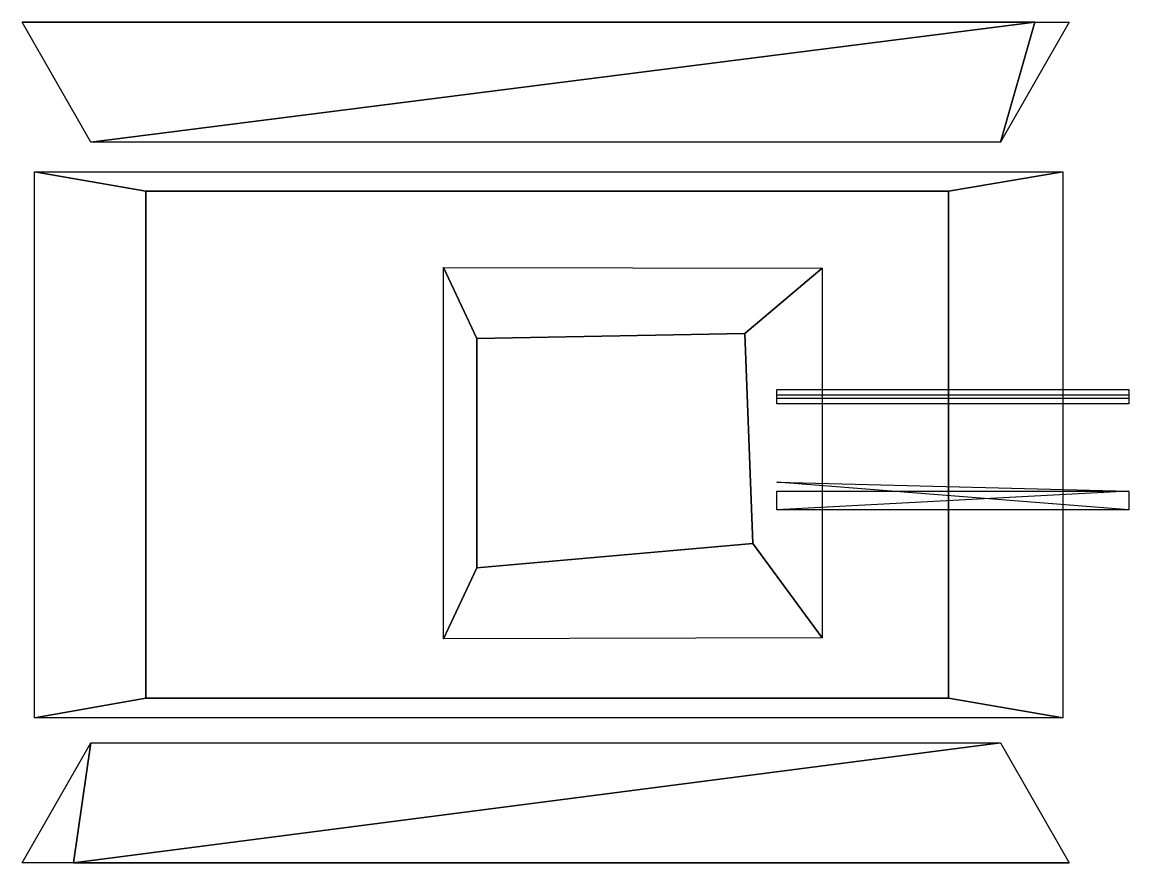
# Model space of a CAD drawing. Header units: metres. Extents: x -33 to 31.5, y -10.1 to 38.9.
import ezdxf

# ---------------------------------------------------------------- set-up
doc = ezdxf.new("R2010")
doc.units = ezdxf.units.M

msp = doc.modelspace()

# ---------------------------------------------------------------- linework, layer by layer
at = {"layer": 'Canon1', "color": 5}
for points in [[(31.47175, 11.590195, 25.129421), (31.47175, 10.500002, 23.9), (10.971749, 12.109811, 23.570578)], [(10.971749, 11.590196, 25.129421), (31.47175, 11.590195, 25.129421), (10.971749, 10.500003, 23.9)]]:
    msp.add_3dface(points, dxfattribs=at)
at = {"layer": 'Canon2', "color": 6}
msp.add_3dface([(10.971749, 10.500003, 19.5), (10.971749, 11.590196, 20.729422), (31.47175, 11.590195, 20.729422), (31.47175, 10.500002, 19.5)], dxfattribs=at)
at = {"layer": 'Canon3', "color": 7}
msp.add_3dface([(31.47175, 17.509809, 19.170576), (31.47175, 16.990194, 20.729422), (10.971749, 16.990194, 20.729422), (10.971749, 17.509809, 19.170576)], dxfattribs=at)
at = {"layer": 'Canon4', "color": 8}
msp.add_3dface([(10.971749, 17.20981, 23.570578), (31.47175, 17.209808, 23.570578), (31.47175, 16.690193, 25.129421), (10.971749, 16.690195, 25.129421)], dxfattribs=at)
at = {"layer": 'Carlingue', "color": 3}
for points in [[(-25.79208, -0.479772, 5.496815), (-32.282009, -1.6103, -9.599999), (-32.282009, 30.210306, -9.599999), (-25.79208, 29.079777, 5.496815)], [(-25.79208, 29.079777, 5.496815), (-32.282009, 30.210306, -9.599999), (27.625515, 30.210302, -9.599999), (20.959209, 29.072416, 5.514436)], [(27.625515, 30.210302, -9.599999), (27.625513, -1.610302, -9.599999), (20.959209, -0.472414, 5.514436), (20.959209, 29.072416, 5.514436)], [(-25.79208, -0.479772, 5.496815), (-25.79208, 29.079777, 5.496815), (20.959209, 29.072416, 5.514436), (20.959209, -0.472414, 5.514436)], [(-32.282009, -1.6103, -9.599999), (-25.79208, -0.479772, 5.496815), (20.959209, -0.472414, 5.514436), (27.625513, -1.610302, -9.599999)]]:
    msp.add_3dface(points, dxfattribs=at)
at = {"layer": 'ChenilleD', "color": 1}
for points in [[(26, 38.928299, -15.599999), (-29.000002, 31.928299, -3.599999), (-33, 38.928299, -11.599999)], [(-33, 38.928299, -11.599999), (-30, 38.928299, -15.599999), (26, 38.928299, -15.599999)], [(26, 38.928299, -15.599999), (24, 31.928299, -3.599999), (-29.000002, 31.928299, -3.599999)], [(26, 38.928299, -15.599999), (28, 38.928299, -11.599999), (24, 31.928299, -3.599999)]]:
    msp.add_3dface(points, dxfattribs=at)
at = {"layer": 'ChenilleG', "color": 2}
for points in [[(-30, -10.071699, -15.599999), (-33, -10.071699, -11.599999), (-29.000002, -3.0717, -3.599999)], [(-30, -10.071699, -15.599999), (-29.000002, -3.0717, -3.599999), (24, -3.0717, -3.599999)], [(-30, -10.071699, -15.599999), (24, -3.0717, -3.599999), (28, -10.071699, -11.599999)], [(-30, -10.071699, -15.599999), (28, -10.071699, -11.599999), (26, -10.071699, -15.599999)]]:
    msp.add_3dface(points, dxfattribs=at)
at = {"layer": 'Tourelle', "color": 4}
for points in [[(-6.505406, 7.128834, 26.852278), (-8.449712, 2.992657, 9.370624), (-8.449713, 24.626961, 9.370624), (-6.505405, 20.490789, 26.852278)], [(-6.505405, 20.490789, 26.852278), (-8.449713, 24.626961, 9.370624), (13.596443, 24.58094, 9.513885), (9.094232, 20.772112, 29.691996)], [(9.094232, 20.772112, 29.691996), (13.596443, 24.58094, 9.513885), (13.596443, 3.03868, 9.513885), (9.557644, 8.548762, 29.969053)], [(9.557644, 8.548762, 29.969053), (-6.505406, 7.128834, 26.852278), (-6.505405, 20.490789, 26.852278), (9.094232, 20.772112, 29.691996)], [(13.596443, 3.03868, 9.513885), (-8.449712, 2.992657, 9.370624), (-6.505406, 7.128834, 26.852278), (9.557644, 8.548762, 29.969053)]]:
    msp.add_3dface(points, dxfattribs=at)

doc.saveas('drawing.dxf')
